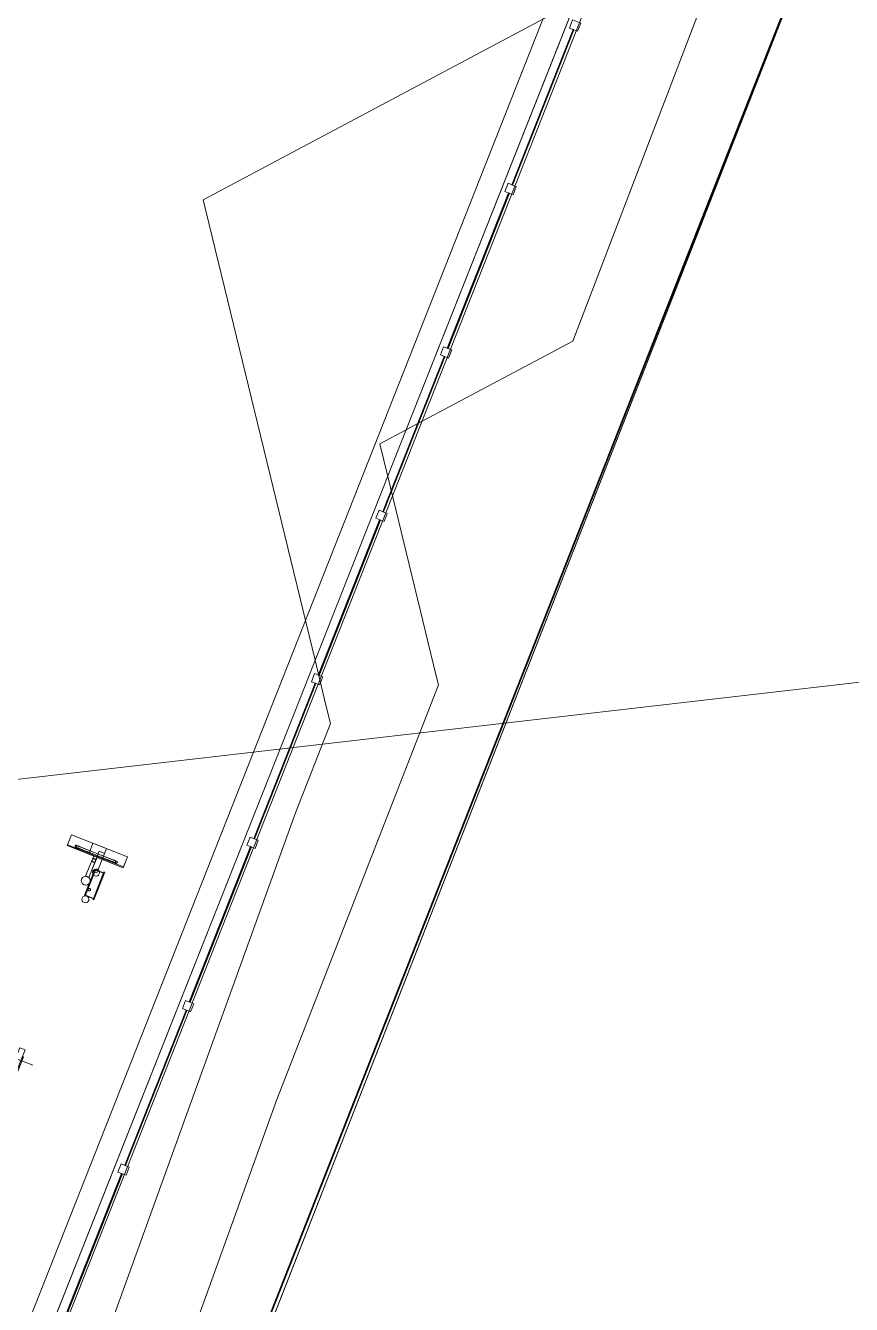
# Model space of a CAD drawing. Header units: metres. Extents: x -207 to 292, y -187 to 169.
# Drawn here: x -7.28 to -2.58, y -29.85 to -22.57 of the extents above; entities that cross this region are included whole.
import ezdxf

# ---------------------------------------------------------------- set-up
doc = ezdxf.new("R2010")
doc.units = ezdxf.units.M
doc.linetypes.add('Dash', pattern=[0.006, 0.003, -0.003])
for name, color, linetype, lineweight in [('A-GLAZ-CWMG', 7, 'Continuous', 9), ('C-TOPO', 7, 'Continuous', 9), ('C-TOPO-MINR', 7, 'Continuous', 9), ('CERCO INTERIOR', 7, 'Continuous', 9), ('P-SANR-FIXT', 7, 'Continuous', 9), ('P-SANR-FIXT-HDLN', 7, 'Dash', 9), ('solera', 7, 'Continuous', 35)]:
    doc.layers.add(name, color=color, linetype=linetype, lineweight=lineweight)
doc.layers.add('PR10-ARQ-PL-001-Emplazamiento-C-1_dwg', color=7, linetype='Continuous', lineweight=9, true_color=0x767676)
doc.layers.add('TEXTO', color=5, linetype='Continuous', lineweight=9, true_color=0x0000ff)

# ---------------------------------------------------------------- blocks, each defined once
blk = doc.blocks.new('Circular Mullion - 5mm-2127248-PLANTA EMPLAZAMIENTO ACTUALIZADO')
at = {"layer": 'A-GLAZ-CWMG'}
for p, q in [((-107.6478, -45.3968), (-107.9974, -46.2801)), ((-107.6455, -45.3977), (-107.9951, -46.281)), ((-107.9951, -46.281), (-107.6455, -45.3977)), ((-107.9927, -46.2819), (-107.6432, -45.3986)), ((-107.6455, -45.3977), (-107.6478, -45.3968)), ((-107.6432, -45.3986), (-107.6455, -45.3977)), ((-107.9974, -46.2801), (-107.9951, -46.281)), ((-107.9951, -46.281), (-107.9927, -46.2819))]:
    blk.add_line(p, q, dxfattribs=at)
blk = doc.blocks.new('Rectangular Mullion - 50 x 50 mm-2128568-PLANTA EMPLAZAMIENTO ACTUALIZADO')
at = {"layer": 'A-GLAZ-CWMG'}
for p, q in [((0.025, 0.025), (-0.025, 0.025)), ((-0.025, 0.025), (-0.025, -0.025)), ((0.025, -0.025), (0.025, 0.025)), ((-0.025, -0.025), (0.025, -0.025))]:
    blk.add_line(p, q, dxfattribs=at)
blk = doc.blocks.new('Rectangular Mullion - 50 x 50 mm-2128569-PLANTA EMPLAZAMIENTO ACTUALIZADO')
at = {"layer": 'A-GLAZ-CWMG'}
for p, q in [((-0.025, -0.025), (-0.025, 0.025)), ((-0.025, 0.025), (0.025, 0.025)), ((0.025, 0.025), (0.025, -0.025)), ((0.025, -0.025), (-0.025, -0.025))]:
    blk.add_line(p, q, dxfattribs=at)
blk = doc.blocks.new('M_Tuberia Alimentación-01 - M_Tuberia Alimentación-01-2152466-PLANTA EMPLAZAMIENTO ACTUALIZADO')
at = {"layer": 'P-SANR-FIXT'}
for p, q in [((-0.2485, 0.3201), (-0.2551, 0.3201)), ((-0.2551, 0.3201), (-0.2551, 0.2959)), ((-0.2551, 0.0118), (-0.2551, 0.3169)), ((-0.2485, 0.3169), (-0.2551, 0.3169)), ((-0.2551, 0.2959), (-0.2551, -0.0196)), ((-0.2485, 0.2959), (-0.2485, 0.3201)), ((-0.2485, 0.3169), (-0.2485, 0.0118)), ((-0.2485, -0.0196), (-0.2485, 0.2959)), ((0.2154, 0.1), (0.1059, 0.1)), ((0.2154, 0), (0.2154, 0.1)), ((0.6388, 0.09), (0.2154, 0.09)), ((0.2154, 0), (0.2154, 0.09)), ((0.6388, 0.09), (0.6388, 0)), ((-0.2551, 0.0118), (-0.2551, -0.025)), ((-0.2551, 0.0118), (-0.2485, 0.0118)), ((-0.2162, 0.0647), (-0.2485, 0.0647)), ((-0.2485, 0), (-0.2485, 0.0647)), ((-0.2485, -0.025), (-0.2485, 0.0118)), ((-0.2485, -0.0647), (-0.2485, 0)), ((-0.2162, 0.0647), (-0.2162, 0)), ((-0.1681, 0.0296), (-0.2162, 0.0296)), ((-0.2162, 0), (-0.2162, 0.0296)), ((-0.2162, 0), (-0.2162, -0.0647)), ((-0.1681, 0.0296), (-0.1681, 0)), ((-0.1681, 0), (-0.1681, -0.0296)), ((0.2154, -0.1), (0.2154, 0)), ((0.2154, -0.09), (0.2154, 0)), ((0.6388, 0), (0.6388, -0.09)), ((-0.2551, -0.0196), (-0.2485, -0.0196)), ((-0.2551, -0.025), (-0.2485, -0.025)), ((-0.2485, -0.0647), (-0.2162, -0.0647)), ((-0.2162, -0.0296), (-0.2162, 0)), ((-0.2162, -0.0296), (-0.1681, -0.0296)), ((0.1059, -0.1), (0.2154, -0.1)), ((0.2154, -0.09), (0.6388, -0.09))]:
    blk.add_line(p, q, dxfattribs=at)
at = {"layer": 'P-SANR-FIXT', "flags": 128}
for points in [[(0.1059, 0.1), (0.1017, 0.1), (0.0974, 0.1), (0.0932, 0.1), (0.089, 0.1), (0.0849, 0.1), (0.0807, 0.1), (0.0766, 0.1), (0.0726, 0.1), (0.0686, 0.1), (0.0647, 0.1), (0.0608, 0.1), (0.057, 0.1), (0.0533, 0.1), (0.0496, 0.1), (0.0461, 0.1), (0.0427, 0.1), (0.0393, 0.1), (0.0361, 0.1), (0.0329, 0.1), (0.0299, 0.1), (0.027, 0.1), (0.0243, 0.1), (0.0216, 0.1), (0.0191, 0.1), (0.0168, 0.1), (0.0146, 0.1), (0.0125, 0.1), (0.0106, 0.1), (0.0088, 0.1), (0.0072, 0.1), (0.0057, 0.1), (0.0044, 0.1), (0.0033, 0.1), (0.0023, 0.1), (0.0015, 0.1), (0.0009, 0.1), (0.0004, 0.1), (0.0001, 0.1), (0, 0.1)], [(0, -0.1), (0.0001, -0.1), (0.0003, -0.1), (0.0008, -0.1), (0.0014, -0.1), (0.0021, -0.1), (0.003, -0.1), (0.0041, -0.1), (0.0054, -0.1), (0.0068, -0.1), (0.0084, -0.1), (0.0101, -0.1), (0.012, -0.1), (0.014, -0.1), (0.0162, -0.1), (0.0185, -0.1), (0.021, -0.1), (0.0236, -0.1), (0.0263, -0.1), (0.0291, -0.1), (0.0321, -0.1), (0.0352, -0.1), (0.0384, -0.1), (0.0417, -0.1), (0.0452, -0.1), (0.0487, -0.1), (0.0523, -0.1), (0.056, -0.1), (0.0598, -0.1), (0.0636, -0.1), (0.0675, -0.1), (0.0715, -0.1), (0.0755, -0.1), (0.0796, -0.1), (0.0837, -0.1), (0.0879, -0.1), (0.0921, -0.1), (0.0963, -0.1), (0.1005, -0.1), (0.1047, -0.1), (0.1059, -0.1)]]:
    blk.add_lwpolyline(points, dxfattribs=at)
at = {"layer": 'P-SANR-FIXT'}
for radius, start, end in [(0.1685, 360, 180), (0.1685, 360, 180), (0.1685, 360, 180), (0.1685, 360, 180), (0.1685, 360, 180), (0.1685, 360, 180), (0.1308, 0, 180), (0.1308, 360, 180), (0.1308, 360, 180), (0.1308, 360, 180), (0.109, 360, 180), (0.109, 360, 180), (0.109, 360, 180), (0.109, 360, 180), (0.1, 0, 180), (0.091, 0, 180), (0.091, 0, 180), (0.091, 0, 180), (0.091, 0, 180), (0.1685, 180, 360), (0.1685, 180, 360), (0.1685, 180, 360), (0.1685, 180, 360), (0.1685, 180, 360), (0.1685, 180, 360), (0.1308, 180, 0), (0.1308, 180, 360), (0.1308, 180, 360), (0.1308, 180, 360), (0.109, 180, 360), (0.109, 180, 360), (0.109, 180, 360), (0.109, 180, 360), (0.1, 180, 0), (0.091, 180, 0), (0.091, 180, 0), (0.091, 180, 0), (0.091, 180, 0)]:
    blk.add_arc((0, 0), radius, start, end, dxfattribs=at)
at = {"layer": 'P-SANR-FIXT-HDLN'}
for p, q in [((0, 0), (0, 0.301)), ((-0.3222, 0), (0, 0)), ((0.3222, 0), (0, 0)), ((0, 0), (0, -0.301))]:
    blk.add_line(p, q, dxfattribs=at)
blk = doc.blocks.new('M_Tuberia Control-01 - M_Tuberia Control-01-2159111-PLANTA EMPLAZAMIENTO ACTUALIZADO')
at = {"layer": 'P-SANR-FIXT'}
for p, q in [((0.1525, 0.1709), (0.1475, 0.1709)), ((0.1475, 0.1709), (0.2138, 0.1709)), ((0.1475, 0.1709), (0.1475, -0.1709)), ((0.1475, 0.1709), (0.1475, -0.1709)), ((0.2138, 0.1709), (0.1525, 0.1709)), ((0.1525, 0.1709), (0.1525, -0.1709)), ((0.1525, 0.1709), (0.1525, -0.1709)), ((0.2138, -0.1709), (0.2138, 0.1709)), ((0.2138, 0.1709), (0.2138, -0.1709)), ((0.1573, 0.0993), (0.1573, -0.099)), ((0.1575, 0.1228), (0.1575, -0.1225)), ((0.1675, -0.1225), (0.1675, 0.1228)), ((0.1677, -0.099), (0.1677, 0.0993)), ((0.1244, 0.01), (0.0229, 0.01)), ((0.1244, 0.01), (0.0229, 0.01)), ((0.1475, 0.0089), (0.129, 0.0089)), ((0.2138, 0.0401), (0.1475, 0.0401)), ((0.1475, 0.0401), (0.2138, 0.0401)), ((0.1475, 0.0401), (0.1475, -0.0423)), ((0.1475, 0.0401), (0.1475, -0.0423)), ((0.1475, -0.0011), (0.1475, 0.0089)), ((0.2138, -0.0423), (0.2138, 0.0401)), ((0.2138, 0.0401), (0.2138, -0.0423)), ((-0.0795, -0.025), (0.0795, -0.025)), ((0.0795, -0.025), (-0.0795, -0.025)), ((-0.0795, -0.0784), (-0.0795, -0.025)), ((-0.0795, -0.025), (-0.0795, -0.0784)), ((-0.077, -0.0294), (0.077, -0.0294)), ((0.077, -0.0294), (-0.077, -0.0294)), ((-0.077, -0.0294), (-0.077, -0.0784)), ((-0.077, -0.0784), (-0.077, -0.0294)), ((0.0229, -0.01), (0.1244, -0.01)), ((0.0229, -0.01), (0.1244, -0.01)), ((0.1841, -0.0103), (0.0646, -0.0103)), ((0.0646, -0.0103), (0.1841, -0.0103)), ((0.0646, -0.0103), (0.0646, -0.0423)), ((0.0646, -0.0103), (0.0646, -0.0423)), ((0.1841, -0.0423), (0.0646, -0.0423)), ((0.0646, -0.0423), (0.1841, -0.0423)), ((0.077, -0.0784), (0.077, -0.0294)), ((0.077, -0.0784), (0.077, -0.0294)), ((0.0795, -0.025), (0.0795, -0.0784)), ((0.0795, -0.025), (0.0795, -0.0784)), ((0.1244, -0.01), (0.1244, -0.0111)), ((0.1244, -0.0111), (0.1475, -0.0111)), ((0.1475, -0.0111), (0.1475, -0.0011)), ((0.2138, -0.0423), (0.1475, -0.0423)), ((0.1475, -0.0423), (0.2138, -0.0423)), ((0.1841, -0.0423), (0.1841, -0.0103)), ((0.1841, -0.0103), (0.1841, -0.0423)), ((0.0845, -0.0784), (-0.0845, -0.0784)), ((-0.0845, -0.0784), (0.0845, -0.0784)), ((-0.0845, -0.0784), (-0.0845, -0.0836)), ((-0.0845, -0.0784), (-0.0845, -0.0836)), ((0.0845, -0.0836), (-0.0845, -0.0836)), ((-0.0845, -0.0836), (0.0845, -0.0836)), ((-0.0795, -0.0784), (0.0795, -0.0784)), ((0.0795, -0.0784), (-0.0795, -0.0784)), ((0.077, -0.0784), (-0.077, -0.0784)), ((-0.077, -0.0784), (0.077, -0.0784)), ((0.0845, -0.0836), (0.0845, -0.0784)), ((0.0845, -0.0784), (0.0845, -0.0836)), ((0.2138, -0.1709), (0.1475, -0.1709)), ((0.1475, -0.1709), (0.1525, -0.1709)), ((0.1525, -0.1709), (0.2138, -0.1709))]:
    blk.add_line(p, q, dxfattribs=at)
at = {"layer": 'P-SANR-FIXT', "flags": 128}
for points in [[(0.1573, 0.1243), (0.1573, 0.1243), (0.1573, 0.1242), (0.1573, 0.1241), (0.1573, 0.124), (0.1573, 0.1238), (0.1573, 0.1236), (0.1573, 0.1233), (0.1573, 0.123), (0.1573, 0.1227), (0.1573, 0.1223), (0.1573, 0.1219), (0.1573, 0.1215), (0.1573, 0.121), (0.1573, 0.1205), (0.1573, 0.1199), (0.1573, 0.1193), (0.1573, 0.1187), (0.1573, 0.1181), (0.1573, 0.1174), (0.1573, 0.1167), (0.1573, 0.116), (0.1573, 0.1152), (0.1573, 0.1144), (0.1573, 0.1136), (0.1573, 0.1128), (0.1573, 0.1119), (0.1573, 0.1111), (0.1573, 0.1102), (0.1573, 0.1093), (0.1573, 0.1083), (0.1573, 0.1074), (0.1573, 0.1064), (0.1573, 0.1055), (0.1573, 0.1045), (0.1573, 0.1035), (0.1573, 0.1025), (0.1573, 0.1015), (0.1573, 0.1005), (0.1573, 0.0995), (0.1573, 0.0993)], [(0.1677, 0.0993), (0.1677, 0.1003), (0.1677, 0.1013), (0.1677, 0.1023), (0.1677, 0.1033), (0.1677, 0.1042), (0.1677, 0.1052), (0.1677, 0.1062), (0.1677, 0.1071), (0.1677, 0.1081), (0.1677, 0.109), (0.1677, 0.1099), (0.1677, 0.1108), (0.1677, 0.1117), (0.1677, 0.1126), (0.1677, 0.1134), (0.1677, 0.1142), (0.1677, 0.115), (0.1677, 0.1158), (0.1677, 0.1165), (0.1677, 0.1172), (0.1677, 0.1179), (0.1677, 0.1185), (0.1677, 0.1192), (0.1677, 0.1198), (0.1677, 0.1203), (0.1677, 0.1208), (0.1677, 0.1213), (0.1677, 0.1218), (0.1677, 0.1222), (0.1677, 0.1226), (0.1677, 0.1229), (0.1677, 0.1232), (0.1677, 0.1235), (0.1677, 0.1237), (0.1677, 0.1239), (0.1677, 0.1241), (0.1677, 0.1242), (0.1677, 0.1242), (0.1677, 0.1243)], [(0.1573, -0.099), (0.1573, -0.1), (0.1573, -0.101), (0.1573, -0.102), (0.1573, -0.103), (0.1573, -0.104), (0.1573, -0.1049), (0.1573, -0.1059), (0.1573, -0.1069), (0.1573, -0.1078), (0.1573, -0.1087), (0.1573, -0.1097), (0.1573, -0.1105), (0.1573, -0.1114), (0.1573, -0.1123), (0.1573, -0.1131), (0.1573, -0.1139), (0.1573, -0.1147), (0.1573, -0.1155), (0.1573, -0.1162), (0.1573, -0.1169), (0.1573, -0.1176), (0.1573, -0.1183), (0.1573, -0.1189), (0.1573, -0.1195), (0.1573, -0.12), (0.1573, -0.1206), (0.1573, -0.1211), (0.1573, -0.1215), (0.1573, -0.1219), (0.1573, -0.1223), (0.1573, -0.1226), (0.1573, -0.123), (0.1573, -0.1232), (0.1573, -0.1235), (0.1573, -0.1236), (0.1573, -0.1238), (0.1573, -0.1239), (0.1573, -0.124), (0.1573, -0.124)], [(0.1677, -0.124), (0.1677, -0.124), (0.1677, -0.1239), (0.1677, -0.1238), (0.1677, -0.1237), (0.1677, -0.1235), (0.1677, -0.1233), (0.1677, -0.123), (0.1677, -0.1227), (0.1677, -0.1224), (0.1677, -0.122), (0.1677, -0.1216), (0.1677, -0.1212), (0.1677, -0.1207), (0.1677, -0.1202), (0.1677, -0.1196), (0.1677, -0.1191), (0.1677, -0.1184), (0.1677, -0.1178), (0.1677, -0.1171), (0.1677, -0.1164), (0.1677, -0.1157), (0.1677, -0.1149), (0.1677, -0.1142), (0.1677, -0.1133), (0.1677, -0.1125), (0.1677, -0.1117), (0.1677, -0.1108), (0.1677, -0.1099), (0.1677, -0.109), (0.1677, -0.1081), (0.1677, -0.1071), (0.1677, -0.1062), (0.1677, -0.1052), (0.1677, -0.1042), (0.1677, -0.1033), (0.1677, -0.1023), (0.1677, -0.1013), (0.1677, -0.1003), (0.1677, -0.0993), (0.1677, -0.099)]]:
    blk.add_lwpolyline(points, dxfattribs=at)
at = {"layer": 'P-SANR-FIXT'}
for centre, radius, start, end in [((0.1625, 0.1243), 0.00518, 90, 270), ((0.1625, 0.1243), 0.00518, 270, 90), ((0, 0), 0.025, 360, 180), ((0, 0), 0.025, 0, 180), ((0, 0), 0.025, 180, 360), ((0.1244, 0), 0.01, 360, 180), ((0.1244, 0), 0.01, 0, 180), ((0.1244, 0), 0.01, 180, 360), ((0.1244, 0), 0.01, 180, 360), ((-0.099, -0.0375), 0.02, 0, 180), ((-0.099, -0.0375), 0.02, 0, 180), ((-0.099, -0.0375), 0.02, 180, 0), ((-0.099, -0.0375), 0.02, 180, 360), ((-0.0394, -0.0375), 0.0075, 360, 180), ((-0.0394, -0.0375), 0.0075, 0, 180), ((-0.0394, -0.0375), 0.0075, 180, 360), ((-0.0394, -0.0375), 0.0075, 180, 360), ((0, 0), 0.025, 180, 360), ((0.0646, -0.0375), 0.02, 360, 180), ((0.0646, -0.0375), 0.02, 0, 180), ((0.0646, -0.0375), 0.02, 180, 360), ((0.0646, -0.0375), 0.02, 180, 360), ((0.1625, -0.124), 0.00518, 90, 270), ((0.1625, -0.124), 0.00518, 270, 90)]:
    blk.add_arc(centre, radius, start, end, dxfattribs=at)
for points, knots in [([(0.1625, 0.1191), (0.1622, 0.1191), (0.1617, 0.1191), (0.161, 0.1193), (0.1606, 0.1194), (0.1602, 0.1196), (0.1598, 0.1198), (0.1595, 0.1201), (0.1591, 0.1203), (0.1588, 0.1206), (0.1586, 0.1209), (0.1584, 0.1211), (0.1582, 0.1213), (0.1581, 0.1215), (0.158, 0.1216), (0.1579, 0.1218), (0.1578, 0.1221), (0.1577, 0.1224), (0.1576, 0.1225), (0.1576, 0.1226), (0.1576, 0.1227), (0.1575, 0.1228), (0.1575, 0.1228), (0.1575, 0.1228), (0.1576, 0.1227), (0.1576, 0.1226), (0.1576, 0.1225), (0.1577, 0.1224), (0.1578, 0.1221), (0.1579, 0.1218), (0.158, 0.1216), (0.1581, 0.1215), (0.1582, 0.1213), (0.1584, 0.1211), (0.1586, 0.1209), (0.1588, 0.1206), (0.1591, 0.1203), (0.1595, 0.1201), (0.1598, 0.1198), (0.1602, 0.1196), (0.1606, 0.1194), (0.161, 0.1193), (0.1617, 0.1191), (0.1622, 0.1191), (0.1625, 0.1191)], [0, 0, 0, 0, 0.055556, 0.083333, 0.111111, 0.138889, 0.166667, 0.194444, 0.222222, 0.25, 0.277778, 0.305556, 0.319444, 0.333333, 0.347222, 0.361111, 0.388889, 0.416667, 0.430556, 0.444444, 0.458333, 0.472222, 0.5, 0.527778, 0.541667, 0.555556, 0.569444, 0.583333, 0.611111, 0.638889, 0.652778, 0.666667, 0.680556, 0.694444, 0.722222, 0.75, 0.777778, 0.805556, 0.833333, 0.861111, 0.888889, 0.916667, 0.944444, 1, 1, 1, 1]), ([(0.1625, 0.1191), (0.1628, 0.1191), (0.1633, 0.1191), (0.164, 0.1193), (0.1644, 0.1194), (0.1648, 0.1196), (0.1652, 0.1198), (0.1655, 0.1201), (0.1659, 0.1203), (0.1662, 0.1206), (0.1664, 0.1209), (0.1666, 0.1211), (0.1668, 0.1213), (0.1669, 0.1215), (0.167, 0.1216), (0.1671, 0.1218), (0.1672, 0.1221), (0.1673, 0.1224), (0.1674, 0.1225), (0.1674, 0.1226), (0.1674, 0.1227), (0.1675, 0.1228), (0.1675, 0.1228), (0.1675, 0.1228), (0.1674, 0.1227), (0.1674, 0.1226), (0.1674, 0.1225), (0.1673, 0.1224), (0.1672, 0.1221), (0.1671, 0.1218), (0.167, 0.1216), (0.1669, 0.1215), (0.1668, 0.1213), (0.1666, 0.1211), (0.1664, 0.1209), (0.1662, 0.1206), (0.1659, 0.1203), (0.1655, 0.1201), (0.1652, 0.1198), (0.1648, 0.1196), (0.1644, 0.1194), (0.164, 0.1193), (0.1633, 0.1191), (0.1628, 0.1191), (0.1625, 0.1191)], [0, 0, 0, 0, 0.055556, 0.083333, 0.111111, 0.138889, 0.166667, 0.194444, 0.222222, 0.25, 0.277778, 0.305556, 0.319444, 0.333333, 0.347222, 0.361111, 0.388889, 0.416667, 0.430556, 0.444444, 0.458333, 0.472222, 0.5, 0.527778, 0.541667, 0.555556, 0.569444, 0.583333, 0.611111, 0.638889, 0.652778, 0.666667, 0.680556, 0.694444, 0.722222, 0.75, 0.777778, 0.805556, 0.833333, 0.861111, 0.888889, 0.916667, 0.944444, 1, 1, 1, 1]), ([(0.025, 0), (0.025, 0.0008), (0.0249, 0.0023), (0.0245, 0.0051), (0.0239, 0.0073), (0.0234, 0.0088), (0.0232, 0.0094), (0.023, 0.0097), (0.0229, 0.0099), (0.0229, 0.01), (0.0229, 0.01)], [0, 0, 0, 0, 0.142857, 0.285714, 0.571429, 0.678571, 0.785714, 0.839286, 0.892857, 1, 1, 1, 1]), ([(0.0229, 0.01), (0.0229, 0.01), (0.023, 0.0098), (0.0234, 0.0088), (0.0242, 0.0067), (0.0248, 0.0034), (0.025, 0.0012), (0.025, 0)], [0, 0, 0, 0, 0.142857, 0.285714, 0.571429, 0.785714, 1, 1, 1, 1]), ([(0.025, 0), (0.025, 0.0008), (0.0249, 0.0023), (0.0245, 0.0051), (0.0239, 0.0073), (0.0234, 0.0088), (0.0232, 0.0094), (0.023, 0.0097), (0.0229, 0.0099), (0.0229, 0.01), (0.0229, 0.01)], [0, 0, 0, 0, 0.142857, 0.285714, 0.571429, 0.678571, 0.785714, 0.839286, 0.892857, 1, 1, 1, 1]), ([(0.0229, 0.01), (0.0229, 0.01), (0.023, 0.0098), (0.0234, 0.0088), (0.0242, 0.0067), (0.0248, 0.0034), (0.025, 0.0012), (0.025, 0)], [0, 0, 0, 0, 0.142857, 0.285714, 0.571429, 0.785714, 1, 1, 1, 1]), ([(0.1144, 0), (0.1144, 0.0005), (0.1144, 0.0011), (0.1146, 0.002), (0.1147, 0.0027), (0.1149, 0.0033), (0.1151, 0.0039), (0.1154, 0.0045), (0.1157, 0.005), (0.116, 0.0055), (0.1164, 0.006), (0.1167, 0.0065), (0.1171, 0.0069), (0.1175, 0.0073), (0.118, 0.0078), (0.1186, 0.0082), (0.1192, 0.0086), (0.1198, 0.0089), (0.1209, 0.0094), (0.1224, 0.0099), (0.1237, 0.01), (0.1244, 0.01)], [0, 0, 0, 0, 0.071429, 0.107143, 0.142857, 0.178571, 0.214286, 0.25, 0.285714, 0.321429, 0.357143, 0.392857, 0.428571, 0.464286, 0.5, 0.571429, 0.607143, 0.642857, 0.714286, 0.857143, 1, 1, 1, 1]), ([(0.1244, 0.01), (0.1237, 0.01), (0.1224, 0.0099), (0.1209, 0.0094), (0.1198, 0.0089), (0.1192, 0.0086), (0.1188, 0.0083), (0.1183, 0.008), (0.1179, 0.0076), (0.1175, 0.0073), (0.1171, 0.0069), (0.1167, 0.0065), (0.1164, 0.006), (0.116, 0.0055), (0.1157, 0.005), (0.1154, 0.0045), (0.1151, 0.0039), (0.1149, 0.0033), (0.1147, 0.0027), (0.1146, 0.002), (0.1144, 0.0011), (0.1144, 0.0005), (0.1144, 0)], [0, 0, 0, 0, 0.142857, 0.285714, 0.357143, 0.392857, 0.428571, 0.464286, 0.5, 0.535714, 0.571429, 0.607143, 0.642857, 0.678571, 0.714286, 0.75, 0.785714, 0.821429, 0.857143, 0.892857, 0.928571, 1, 1, 1, 1]), ([(0.1144, 0), (0.1144, 0.0005), (0.1144, 0.0011), (0.1146, 0.002), (0.1147, 0.0027), (0.1149, 0.0033), (0.1151, 0.0039), (0.1154, 0.0045), (0.1157, 0.005), (0.116, 0.0055), (0.1164, 0.006), (0.1167, 0.0065), (0.1171, 0.0069), (0.1175, 0.0073), (0.118, 0.0078), (0.1186, 0.0082), (0.1192, 0.0086), (0.1198, 0.0089), (0.1209, 0.0094), (0.1224, 0.0099), (0.1237, 0.01), (0.1244, 0.01)], [0, 0, 0, 0, 0.071429, 0.107143, 0.142857, 0.178571, 0.214286, 0.25, 0.285714, 0.321429, 0.357143, 0.392857, 0.428571, 0.464286, 0.5, 0.571429, 0.607143, 0.642857, 0.714286, 0.857143, 1, 1, 1, 1]), ([(0.1244, 0.01), (0.1237, 0.01), (0.1224, 0.0099), (0.1209, 0.0094), (0.1198, 0.0089), (0.1192, 0.0086), (0.1188, 0.0083), (0.1183, 0.008), (0.1179, 0.0076), (0.1175, 0.0073), (0.1171, 0.0069), (0.1167, 0.0065), (0.1164, 0.006), (0.116, 0.0055), (0.1157, 0.005), (0.1154, 0.0045), (0.1151, 0.0039), (0.1149, 0.0033), (0.1147, 0.0027), (0.1146, 0.002), (0.1144, 0.0011), (0.1144, 0.0005), (0.1144, 0)], [0, 0, 0, 0, 0.142857, 0.285714, 0.357143, 0.392857, 0.428571, 0.464286, 0.5, 0.535714, 0.571429, 0.607143, 0.642857, 0.678571, 0.714286, 0.75, 0.785714, 0.821429, 0.857143, 0.892857, 0.928571, 1, 1, 1, 1]), ([(0.1244, -0.01), (0.1237, -0.01), (0.1224, -0.0099), (0.1209, -0.0094), (0.1198, -0.0089), (0.1192, -0.0086), (0.1188, -0.0083), (0.1183, -0.008), (0.1179, -0.0076), (0.1175, -0.0073), (0.1171, -0.0069), (0.1167, -0.0065), (0.1164, -0.006), (0.116, -0.0055), (0.1157, -0.005), (0.1154, -0.0045), (0.1151, -0.0039), (0.1149, -0.0033), (0.1147, -0.0027), (0.1146, -0.002), (0.1144, -0.0011), (0.1144, -0.0005), (0.1144, 0)], [0, 0, 0, 0, 0.142857, 0.285714, 0.357143, 0.392857, 0.428571, 0.464286, 0.5, 0.535714, 0.571429, 0.607143, 0.642857, 0.678571, 0.714286, 0.75, 0.785714, 0.821429, 0.857143, 0.892857, 0.928571, 1, 1, 1, 1]), ([(0.1144, 0), (0.1144, -0.0005), (0.1144, -0.0011), (0.1146, -0.002), (0.1147, -0.0027), (0.1149, -0.0033), (0.1151, -0.0039), (0.1154, -0.0045), (0.1157, -0.005), (0.116, -0.0055), (0.1164, -0.006), (0.1167, -0.0065), (0.1171, -0.0069), (0.1175, -0.0073), (0.118, -0.0078), (0.1186, -0.0082), (0.1192, -0.0086), (0.1198, -0.0089), (0.1209, -0.0094), (0.1224, -0.0099), (0.1237, -0.01), (0.1244, -0.01)], [0, 0, 0, 0, 0.071429, 0.107143, 0.142857, 0.178571, 0.214286, 0.25, 0.285714, 0.321429, 0.357143, 0.392857, 0.428571, 0.464286, 0.5, 0.571429, 0.607143, 0.642857, 0.714286, 0.857143, 1, 1, 1, 1]), ([(0.1144, 0), (0.1144, -0.0005), (0.1144, -0.0011), (0.1146, -0.002), (0.1147, -0.0027), (0.1149, -0.0033), (0.1151, -0.0039), (0.1154, -0.0045), (0.1157, -0.005), (0.116, -0.0055), (0.1164, -0.006), (0.1167, -0.0065), (0.1171, -0.0069), (0.1175, -0.0073), (0.118, -0.0078), (0.1186, -0.0082), (0.1192, -0.0086), (0.1198, -0.0089), (0.1209, -0.0094), (0.1224, -0.0099), (0.1237, -0.01), (0.1244, -0.01)], [0, 0, 0, 0, 0.071429, 0.107143, 0.142857, 0.178571, 0.214286, 0.25, 0.285714, 0.321429, 0.357143, 0.392857, 0.428571, 0.464286, 0.5, 0.571429, 0.607143, 0.642857, 0.714286, 0.857143, 1, 1, 1, 1]), ([(0.1244, -0.01), (0.1237, -0.01), (0.1224, -0.0099), (0.1209, -0.0094), (0.1198, -0.0089), (0.1192, -0.0086), (0.1188, -0.0083), (0.1183, -0.008), (0.1179, -0.0076), (0.1175, -0.0073), (0.1171, -0.0069), (0.1167, -0.0065), (0.1164, -0.006), (0.116, -0.0055), (0.1157, -0.005), (0.1154, -0.0045), (0.1151, -0.0039), (0.1149, -0.0033), (0.1147, -0.0027), (0.1146, -0.002), (0.1144, -0.0011), (0.1144, -0.0005), (0.1144, 0)], [0, 0, 0, 0, 0.142857, 0.285714, 0.357143, 0.392857, 0.428571, 0.464286, 0.5, 0.535714, 0.571429, 0.607143, 0.642857, 0.678571, 0.714286, 0.75, 0.785714, 0.821429, 0.857143, 0.892857, 0.928571, 1, 1, 1, 1]), ([(0.1344, 0), (0.1344, 0.0006), (0.1343, 0.0015), (0.134, 0.0025), (0.1337, 0.0036), (0.1332, 0.0047), (0.1324, 0.0059), (0.1317, 0.0068), (0.1312, 0.0073), (0.1309, 0.0075), (0.1307, 0.0077), (0.1305, 0.0079), (0.1302, 0.0081), (0.1299, 0.0084), (0.1295, 0.0086), (0.1293, 0.0087), (0.1292, 0.0087), (0.1291, 0.0088), (0.129, 0.0088), (0.129, 0.0089), (0.129, 0.0088), (0.1291, 0.0088), (0.1292, 0.0087), (0.1293, 0.0087), (0.1295, 0.0086), (0.1299, 0.0084), (0.1302, 0.0081), (0.1305, 0.0079), (0.1307, 0.0077), (0.1309, 0.0075), (0.1312, 0.0073), (0.1317, 0.0068), (0.1324, 0.0059), (0.1332, 0.0047), (0.1337, 0.0036), (0.134, 0.0025), (0.1343, 0.0015), (0.1344, 0.0006), (0.1344, 0)], [0, 0, 0, 0, 0.055556, 0.083333, 0.111111, 0.166667, 0.222222, 0.277778, 0.305556, 0.319444, 0.333333, 0.347222, 0.361111, 0.388889, 0.416667, 0.430556, 0.444444, 0.458333, 0.472222, 0.5, 0.527778, 0.541667, 0.555556, 0.569444, 0.583333, 0.611111, 0.638889, 0.652778, 0.666667, 0.680556, 0.694444, 0.722222, 0.777778, 0.833333, 0.888889, 0.916667, 0.944444, 1, 1, 1, 1]), ([(0.025, 0), (0.025, -0.0008), (0.0249, -0.0023), (0.0245, -0.0051), (0.0239, -0.0073), (0.0234, -0.0088), (0.0232, -0.0094), (0.023, -0.0097), (0.0229, -0.0099), (0.0229, -0.01), (0.0229, -0.01)], [0, 0, 0, 0, 0.142857, 0.285714, 0.571429, 0.678571, 0.785714, 0.839286, 0.892857, 1, 1, 1, 1]), ([(0.0229, -0.01), (0.0229, -0.01), (0.023, -0.0098), (0.0234, -0.0088), (0.0242, -0.0067), (0.0248, -0.0034), (0.025, -0.0012), (0.025, 0)], [0, 0, 0, 0, 0.142857, 0.285714, 0.571429, 0.785714, 1, 1, 1, 1]), ([(0.025, 0), (0.025, -0.0008), (0.0249, -0.0023), (0.0245, -0.0051), (0.0239, -0.0073), (0.0234, -0.0088), (0.0232, -0.0094), (0.023, -0.0097), (0.0229, -0.0099), (0.0229, -0.01), (0.0229, -0.01)], [0, 0, 0, 0, 0.142857, 0.285714, 0.571429, 0.678571, 0.785714, 0.839286, 0.892857, 1, 1, 1, 1]), ([(0.0229, -0.01), (0.0229, -0.01), (0.023, -0.0098), (0.0234, -0.0088), (0.0242, -0.0067), (0.0248, -0.0034), (0.025, -0.0012), (0.025, 0)], [0, 0, 0, 0, 0.142857, 0.285714, 0.571429, 0.785714, 1, 1, 1, 1]), ([(0.1343, -0.0011), (0.1342, -0.0016), (0.1341, -0.0022), (0.1339, -0.003), (0.1337, -0.0036), (0.1334, -0.0042), (0.1332, -0.0048), (0.1329, -0.0052), (0.1327, -0.0056), (0.1325, -0.0058), (0.1323, -0.0061), (0.1321, -0.0064), (0.1318, -0.0067), (0.1314, -0.0071), (0.1311, -0.0074), (0.1309, -0.0075), (0.1307, -0.0077), (0.1304, -0.008), (0.13, -0.0082), (0.1296, -0.0085), (0.1293, -0.0087), (0.1292, -0.0088), (0.1291, -0.0088), (0.1289, -0.0089), (0.1288, -0.009), (0.1285, -0.0091), (0.128, -0.0093), (0.1276, -0.0095), (0.1272, -0.0096), (0.1269, -0.0097), (0.1266, -0.0098), (0.1262, -0.0098), (0.1255, -0.01), (0.1248, -0.01), (0.1244, -0.01)], [0, 0, 0, 0, 0.083333, 0.125, 0.166667, 0.208333, 0.25, 0.291667, 0.3125, 0.333333, 0.354167, 0.375, 0.416667, 0.458333, 0.479167, 0.5, 0.520833, 0.541667, 0.583333, 0.625, 0.645833, 0.65625, 0.666667, 0.677083, 0.6875, 0.708333, 0.75, 0.791667, 0.8125, 0.833333, 0.854167, 0.875, 0.916667, 1, 1, 1, 1]), ([(0.1244, -0.01), (0.1248, -0.01), (0.1255, -0.01), (0.1262, -0.0098), (0.1266, -0.0098), (0.1269, -0.0097), (0.1272, -0.0096), (0.1276, -0.0095), (0.128, -0.0093), (0.1285, -0.0091), (0.1288, -0.009), (0.1289, -0.0089), (0.1291, -0.0088), (0.1292, -0.0088), (0.1293, -0.0087), (0.1296, -0.0085), (0.13, -0.0082), (0.1304, -0.008), (0.1307, -0.0077), (0.1309, -0.0075), (0.1311, -0.0074), (0.1314, -0.0071), (0.1318, -0.0067), (0.1321, -0.0064), (0.1323, -0.0061), (0.1325, -0.0058), (0.1327, -0.0056), (0.1329, -0.0052), (0.1332, -0.0048), (0.1334, -0.0042), (0.1337, -0.0036), (0.1339, -0.003), (0.1341, -0.0022), (0.1342, -0.0016), (0.1343, -0.0011)], [0, 0, 0, 0, 0.083333, 0.125, 0.145833, 0.166667, 0.1875, 0.208333, 0.25, 0.291667, 0.3125, 0.322917, 0.333333, 0.34375, 0.354167, 0.375, 0.416667, 0.458333, 0.479167, 0.5, 0.520833, 0.541667, 0.583333, 0.625, 0.645833, 0.666667, 0.6875, 0.708333, 0.75, 0.791667, 0.833333, 0.875, 0.916667, 1, 1, 1, 1]), ([(0.1625, -0.1188), (0.1622, -0.1188), (0.1617, -0.1189), (0.161, -0.119), (0.1606, -0.1192), (0.1602, -0.1194), (0.1598, -0.1196), (0.1595, -0.1198), (0.1591, -0.1201), (0.1588, -0.1203), (0.1586, -0.1206), (0.1584, -0.1209), (0.1582, -0.1211), (0.1581, -0.1212), (0.158, -0.1214), (0.1579, -0.1216), (0.1578, -0.1219), (0.1577, -0.1221), (0.1576, -0.1223), (0.1576, -0.1224), (0.1576, -0.1224), (0.1575, -0.1225), (0.1575, -0.1225), (0.1575, -0.1225), (0.1576, -0.1224), (0.1576, -0.1224), (0.1576, -0.1223), (0.1577, -0.1221), (0.1578, -0.1219), (0.1579, -0.1216), (0.158, -0.1214), (0.1581, -0.1212), (0.1582, -0.1211), (0.1584, -0.1209), (0.1586, -0.1206), (0.1588, -0.1203), (0.1591, -0.1201), (0.1595, -0.1198), (0.1598, -0.1196), (0.1602, -0.1194), (0.1606, -0.1192), (0.161, -0.119), (0.1617, -0.1189), (0.1622, -0.1188), (0.1625, -0.1188)], [0, 0, 0, 0, 0.055556, 0.083333, 0.111111, 0.138889, 0.166667, 0.194444, 0.222222, 0.25, 0.277778, 0.305556, 0.319444, 0.333333, 0.347222, 0.361111, 0.388889, 0.416667, 0.430556, 0.444444, 0.458333, 0.472222, 0.5, 0.527778, 0.541667, 0.555556, 0.569444, 0.583333, 0.611111, 0.638889, 0.652778, 0.666667, 0.680556, 0.694444, 0.722222, 0.75, 0.777778, 0.805556, 0.833333, 0.861111, 0.888889, 0.916667, 0.944444, 1, 1, 1, 1]), ([(0.1625, -0.1188), (0.1628, -0.1188), (0.1633, -0.1189), (0.164, -0.119), (0.1644, -0.1192), (0.1648, -0.1194), (0.1652, -0.1196), (0.1655, -0.1198), (0.1659, -0.1201), (0.1662, -0.1203), (0.1664, -0.1206), (0.1666, -0.1209), (0.1668, -0.1211), (0.1669, -0.1212), (0.167, -0.1214), (0.1671, -0.1216), (0.1672, -0.1219), (0.1673, -0.1221), (0.1674, -0.1223), (0.1674, -0.1224), (0.1674, -0.1224), (0.1675, -0.1225), (0.1675, -0.1225), (0.1675, -0.1225), (0.1674, -0.1224), (0.1674, -0.1224), (0.1674, -0.1223), (0.1673, -0.1221), (0.1672, -0.1219), (0.1671, -0.1216), (0.167, -0.1214), (0.1669, -0.1212), (0.1668, -0.1211), (0.1666, -0.1209), (0.1664, -0.1206), (0.1662, -0.1203), (0.1659, -0.1201), (0.1655, -0.1198), (0.1652, -0.1196), (0.1648, -0.1194), (0.1644, -0.1192), (0.164, -0.119), (0.1633, -0.1189), (0.1628, -0.1188), (0.1625, -0.1188)], [0, 0, 0, 0, 0.055556, 0.083333, 0.111111, 0.138889, 0.166667, 0.194444, 0.222222, 0.25, 0.277778, 0.305556, 0.319444, 0.333333, 0.347222, 0.361111, 0.388889, 0.416667, 0.430556, 0.444444, 0.458333, 0.472222, 0.5, 0.527778, 0.541667, 0.555556, 0.569444, 0.583333, 0.611111, 0.638889, 0.652778, 0.666667, 0.680556, 0.694444, 0.722222, 0.75, 0.777778, 0.805556, 0.833333, 0.861111, 0.888889, 0.916667, 0.944444, 1, 1, 1, 1])]:
    blk.add_open_spline(points, degree=3, knots=knots, dxfattribs=at)
for points in [[(0.1344, 0), (0.1344, -0.0002), (0.1343, -0.0006), (0.1343, -0.0009), (0.1343, -0.0011)], [(0.1343, -0.0011), (0.1343, -0.0009), (0.1343, -0.0006), (0.1344, -0.0002), (0.1344, 0)]]:
    blk.add_open_spline(points, degree=3, dxfattribs=at)
blk = doc.blocks.new('YADRAN_LASQUEMAS_ARQ_MO_002_TERRAZAS_rvt-1-PLANTA EMPLAZAMIENTO ACTUALIZADO')
at = {"layer": 'A-GLAZ-CWMG', "lineweight": 9, "extrusion": (0, 0, -1), "rotation": 111.5426797844188}
for name, p in [('Rectangular Mullion - 50 x 50 mm-2128568-PLANTA EMPLAZAMIENTO ACTUALIZADO', (4.1532, -22.5713)), ('Rectangular Mullion - 50 x 50 mm-2128569-PLANTA EMPLAZAMIENTO ACTUALIZADO', (4.1532, -22.5713)), ('Rectangular Mullion - 50 x 50 mm-2128568-PLANTA EMPLAZAMIENTO ACTUALIZADO', (4.5203, -23.5014)), ('Rectangular Mullion - 50 x 50 mm-2128569-PLANTA EMPLAZAMIENTO ACTUALIZADO', (4.5203, -23.5014)), ('Rectangular Mullion - 50 x 50 mm-2128568-PLANTA EMPLAZAMIENTO ACTUALIZADO', (4.8875, -24.4316)), ('Rectangular Mullion - 50 x 50 mm-2128569-PLANTA EMPLAZAMIENTO ACTUALIZADO', (4.8875, -24.4316)), ('Rectangular Mullion - 50 x 50 mm-2128568-PLANTA EMPLAZAMIENTO ACTUALIZADO', (5.2547, -25.3617)), ('Rectangular Mullion - 50 x 50 mm-2128569-PLANTA EMPLAZAMIENTO ACTUALIZADO', (5.2547, -25.3617)), ('Rectangular Mullion - 50 x 50 mm-2128568-PLANTA EMPLAZAMIENTO ACTUALIZADO', (5.6219, -26.2919)), ('Rectangular Mullion - 50 x 50 mm-2128569-PLANTA EMPLAZAMIENTO ACTUALIZADO', (5.6219, -26.2919)), ('Rectangular Mullion - 50 x 50 mm-2128568-PLANTA EMPLAZAMIENTO ACTUALIZADO', (5.9891, -27.222)), ('Rectangular Mullion - 50 x 50 mm-2128569-PLANTA EMPLAZAMIENTO ACTUALIZADO', (5.9891, -27.222)), ('Rectangular Mullion - 50 x 50 mm-2128568-PLANTA EMPLAZAMIENTO ACTUALIZADO', (6.3563, -28.1522)), ('Rectangular Mullion - 50 x 50 mm-2128569-PLANTA EMPLAZAMIENTO ACTUALIZADO', (6.3563, -28.1522)), ('Rectangular Mullion - 50 x 50 mm-2128568-PLANTA EMPLAZAMIENTO ACTUALIZADO', (6.7235, -29.0823)), ('Rectangular Mullion - 50 x 50 mm-2128569-PLANTA EMPLAZAMIENTO ACTUALIZADO', (6.7235, -29.0823))]:
    blk.add_blockref(name, p, dxfattribs=at)
at = {"layer": 'A-GLAZ-CWMG', "lineweight": 9, "rotation": 0.04732021557798028}
for p in [(103.4456, 22.892), (103.4456, 22.892), (103.4456, 22.892), (103.4456, 22.892), (103.0784, 21.9619), (103.0784, 21.9619), (103.0784, 21.9619), (103.0784, 21.9619), (102.7113, 21.0317), (102.7113, 21.0317), (102.7113, 21.0317), (102.7113, 21.0317), (102.3441, 20.1016), (102.3441, 20.1016), (102.3441, 20.1016), (102.3441, 20.1016), (101.9769, 19.1714), (101.9769, 19.1714), (101.9769, 19.1714), (101.9769, 19.1714), (101.6097, 18.2413), (101.6097, 18.2413), (101.6097, 18.2413), (101.6097, 18.2413), (101.2425, 17.3111), (101.2425, 17.3111), (101.2425, 17.3111), (101.2425, 17.3111), (100.8753, 16.381), (100.8753, 16.381), (100.8753, 16.381), (100.8753, 16.381)]:
    blk.add_blockref('Circular Mullion - 5mm-2127248-PLANTA EMPLAZAMIENTO ACTUALIZADO', p, dxfattribs=at)
at = {"layer": 'P-SANR-FIXT', "lineweight": 9}
for name, p, rotation in [('M_Tuberia Control-01 - M_Tuberia Control-01-2159111-PLANTA EMPLAZAMIENTO ACTUALIZADO', (-6.9392, -27.4383), 68.40999999999892), ('M_Tuberia Alimentación-01 - M_Tuberia Alimentación-01-2152466-PLANTA EMPLAZAMIENTO ACTUALIZADO', (-7.5391, -28.3701), 158.4099999999995)]:
    blk.add_blockref(name, p, dxfattribs=dict(at, rotation=rotation))
blk = doc.blocks.new('PR10-ARQ-PL-001-Emplazamiento-C-1_dwg-674643-PLANTA EMPLAZAMIENTO ACTUALIZADO')
at = {"layer": 'C-TOPO', "flags": 128}
for points in [[(-7.0334, -32.8081), (-3.2884, -23.3105), (-3.2427, -23.1947), (-2.9194, -22.3746), (-2.7994, -22.0705), (-2.6361, -21.6563), (-1.1349, -17.849), (0.7822, -12.9871), (1.4819, -11.2127), (2.135, -9.5563), (2.6208, -8.3244), (2.651, -8.2234), (2.8629, -7.5145), (3.008, -6.6818), (3.0149, -6.554), (3.0538, -5.8378)], [(3.0538, -5.8378), (3.0149, -6.554), (3.008, -6.6818), (2.8629, -7.5145), (2.651, -8.2234), (2.6208, -8.3244), (2.135, -9.5563), (1.4819, -11.2127), (0.7822, -12.9871), (-1.1349, -17.849), (-2.6361, -21.6563), (-2.7994, -22.0705), (-2.9194, -22.3746), (-3.2427, -23.1947), (-3.2884, -23.3105), (-7.0334, -32.8081)], [(-5.944, -30.1085), (-2.2967, -20.7935), (2.6821, -7.8875), (2.9084, -6.6185), (2.668, -4.4125), (2.0583, -2.7575), (0.8638, -1.0195), (-1.6695, 0.8375), (-22.17, 8.9905), (-26.339, 10.6485), (-28.7623, 11.4115), (-30.7181, 11.4675), (-32.7573, 10.9045), (-34.0066, 10.2395), (-34.5882, 9.8705), (-35.702, 9.0345), (-36.6972, 7.7215), (-37.6353, 5.4905), (-38.5222, 3.3725), (-63.7955, -60.7665)], [(1.4753, -5.1587), (1.5803, -5.9759), (1.5869, -6.3913), (1.5933, -6.7996), (1.514, -7.6196), (1.3434, -8.4256), (1.2447, -8.7227), (1.2186, -8.8012), (1.0837, -9.2074), (0.0093, -11.9226), (-0.2681, -12.6237), (-1.0469, -14.5919), (-2.0226, -17.0578), (-2.104, -17.2633), (-2.2034, -17.5147), (-3.9058, -21.8171), (-5.1882, -25.0581), (-5.7495, -26.4767), (-7.2133, -30.1759)], [(-7.2133, -30.1759), (-5.7495, -26.4767), (-5.1882, -25.0581), (-3.9058, -21.8171), (-2.2034, -17.5147), (-2.104, -17.2633), (-2.0226, -17.0578), (-1.0469, -14.5919), (-0.2681, -12.6237), (0.0093, -11.9226), (1.0837, -9.2074), (1.2186, -8.8012), (1.2447, -8.7227), (1.3434, -8.4256), (1.514, -7.6196), (1.5933, -6.7996), (1.5869, -6.3913), (1.5803, -5.9759), (1.4753, -5.1587)]]:
    blk.add_lwpolyline(points, dxfattribs=at)
at = {"layer": 'C-TOPO-MINR', "color": 9, "true_color": 0xc0c0c0, "flags": 128}
for points in [[(-6.866, -30.1575), (-5.7445, -27.052), (-5.5463, -26.5432), (-5.5733, -26.432), (-5.6336, -26.1838), (-6.2708, -23.563), (-4.1509, -22.4365), (-4.0689, -22.3929), (-3.8811, -22.2931), (-3.6421, -21.6681), (-2.2096, -17.731)], [(0.2542, -11.3037), (-0.3609, -11.9039), (-0.0451, -12.06), (-0.0375, -12.0637), (0.4481, -12.3037), (-0.916, -14.2796), (-0.9217, -14.2754), (-1.163, -14.0984), (-1.2112, -15.0071), (-1.303, -16.7367), (-1.3096, -16.8614), (-2.1765, -19.1718), (-2.2534, -19.2725), (-2.965, -21.2279), (-4.1652, -24.3676), (-5.1088, -24.869), (-5.1146, -24.8721), (-5.265, -24.9521), (-5.2198, -25.138), (-4.944, -26.2725), (-4.9316, -26.3237), (-5.851, -28.6835), (-6.3739, -30.1314)]]:
    blk.add_lwpolyline(points, dxfattribs=at)
at = {"layer": 'CERCO INTERIOR'}
blk.add_line((-27.0945, -80.1429), (0.3922, -10.5648), dxfattribs=at)
at = {"layer": 'CERCO INTERIOR', "flags": 128}
blk.add_lwpolyline([(-26.8741, -80.1294), (-28.514, -82.005), (-30.8001, -83.2053), (-33.4752, -83.4056), (-60.3697, -72.8347), (-62.4829, -71.5802), (-63.9697, -69.4823), (-64.498, -67.058), (-63.9585, -64.4298), (-36.3095, 6.0376), (-35.1236, 8.298), (-33.1334, 9.8905), (-30.636, 10.5944), (-28.0565, 10.3374), (-2.0459, 0.0167), (-0.0433, -1.295), (1.477, -3.3782), (1.9717, -5.8104), (1.4969, -8.3035), (0.5782, -10.6383), (-26.9308, -80.2728)], dxfattribs=at)
at = {"layer": 'solera'}
blk.add_line((2.6208, -8.3244), (-25.7635, -80.3093), dxfattribs=at)
at = {"layer": 'TEXTO', "flags": 128}
blk.add_lwpolyline([(28.9995, -24.6902), (11.4944, -24.6902), (-12.0399, -27.404)], dxfattribs=at)

msp = doc.modelspace()

# ---------------------------------------------------------------- linework, layer by layer
at = {"layer": 'C-TOPO'}
for p, q in [((-5.944, -30.1085), (-2.2967, -20.7935)), ((-3.9058, -21.8171), (-5.1882, -25.0581)), ((-5.1882, -25.0581), (-3.9058, -21.8171)), ((-3.2427, -23.1947), (-2.9194, -22.3746)), ((-2.9194, -22.3746), (-3.2427, -23.1947)), ((-3.2884, -23.3105), (-3.2427, -23.1947)), ((-3.2427, -23.1947), (-3.2884, -23.3105)), ((-7.0334, -32.8081), (-3.2884, -23.3105)), ((-3.2884, -23.3105), (-7.0334, -32.8081)), ((-5.1882, -25.0581), (-5.7495, -26.4767)), ((-5.7495, -26.4767), (-5.1882, -25.0581)), ((-5.7495, -26.4767), (-7.2133, -30.1759)), ((-7.2133, -30.1759), (-5.7495, -26.4767))]:
    msp.add_line(p, q, dxfattribs=at)
at = {"layer": 'C-TOPO-MINR', "color": 9, "true_color": 0xc0c0c0, "flags": 128}
for points in [[(-5.1146, -24.8721), (-5.1088, -24.869), (-4.1652, -24.3676), (-2.965, -21.2279), (-2.2534, -19.2725), (-2.1765, -19.1718), (-1.3096, -16.8614), (-1.303, -16.7367), (-1.2112, -15.0071)], [(-4.1509, -22.4365), (-6.2708, -23.563), (-5.6336, -26.1838)], [(-5.1146, -24.8721), (-5.265, -24.9521), (-5.2198, -25.138)], [(-6.3739, -30.1314), (-5.851, -28.6835), (-4.9316, -26.3237), (-4.944, -26.2725), (-5.2198, -25.138)], [(-6.866, -30.1575), (-5.7445, -27.052), (-5.5463, -26.5432), (-5.5733, -26.432), (-5.6336, -26.1838)]]:
    msp.add_lwpolyline(points, dxfattribs=at)

# ---------------------------------------------------------------- block references
at = {"lineweight": 5}
msp.add_blockref('YADRAN_LASQUEMAS_ARQ_MO_002_TERRAZAS_rvt-1-PLANTA EMPLAZAMIENTO ACTUALIZADO', (0, 0), dxfattribs=at)
at = {"layer": 'PR10-ARQ-PL-001-Emplazamiento-C-1_dwg', "color": 7}
msp.add_blockref('PR10-ARQ-PL-001-Emplazamiento-C-1_dwg-674643-PLANTA EMPLAZAMIENTO ACTUALIZADO', (0, 0), dxfattribs=at)

doc.saveas('drawing.dxf')
